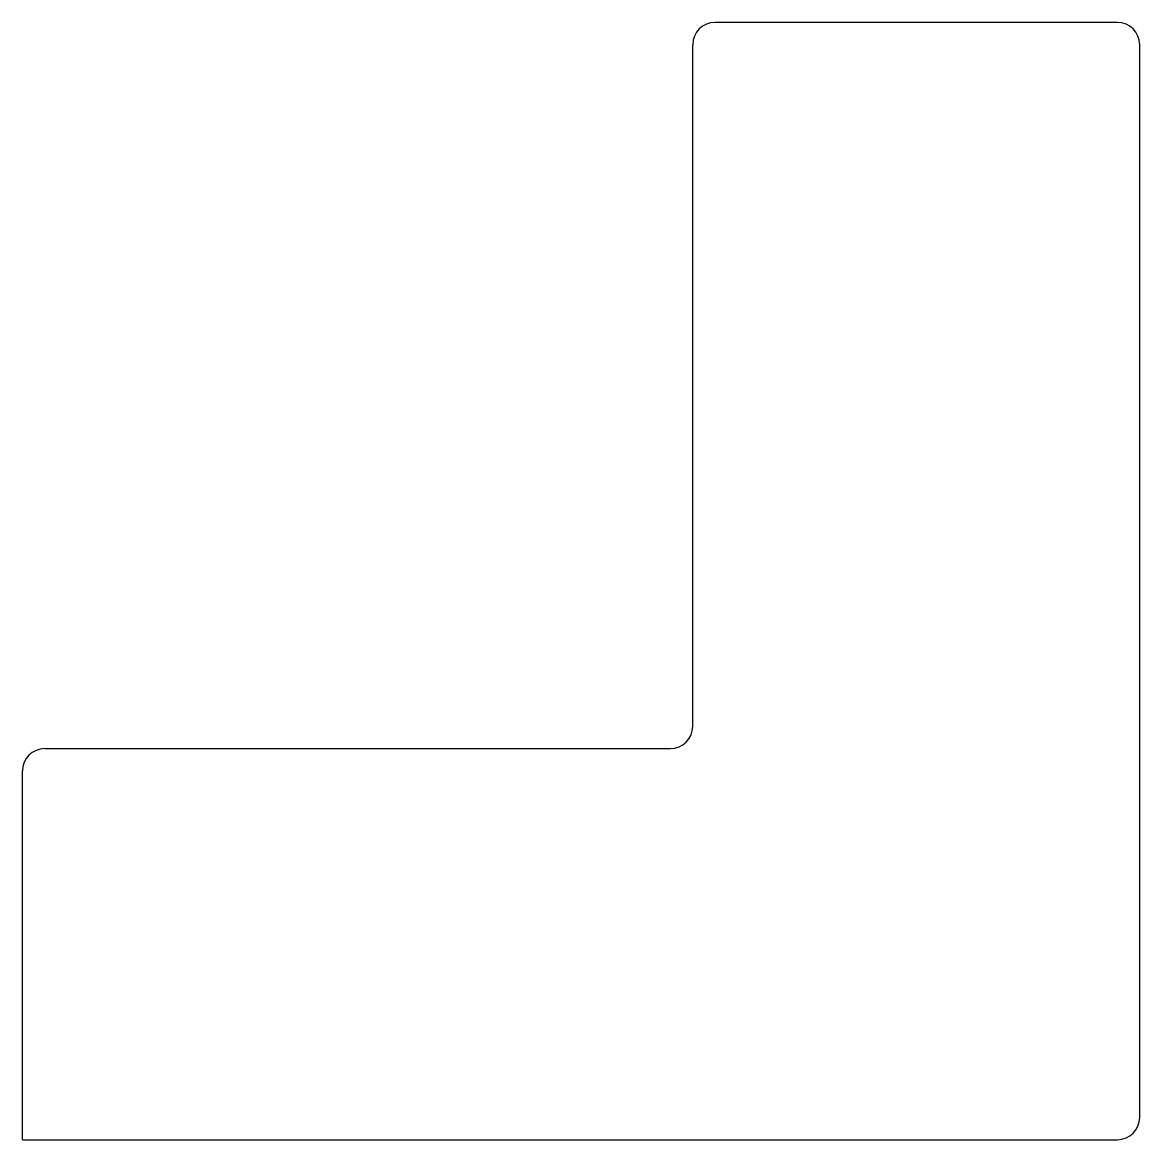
# Model space of a CAD drawing. Header units: millimetres. Extents: x 0 to 100, y 1 to 101.
import ezdxf

# ---------------------------------------------------------------- set-up
doc = ezdxf.new("R2010")
doc.units = ezdxf.units.MM

msp = doc.modelspace()

# ---------------------------------------------------------------- linework, layer by layer
for p, q in [((97.88, 100.65), (61.88, 100.65)), ((59.88, 37.65), (59.88, 98.65)), ((99.88, 2.65), (99.88, 98.65)), ((1.88, 35.65), (57.88, 35.65)), ((-0.12, 0.65), (-0.12, 33.65)), ((-0.12, 0.65), (97.88, 0.65))]:
    msp.add_line(p, q)
for centre, start, end in [((61.88, 98.65), 90, 180), ((97.88, 98.65), 0, 90), ((57.88, 37.65), 270, 0), ((1.88, 33.65), 90, 180), ((97.88, 2.65), 270, 0)]:
    msp.add_arc(centre, 2, start, end)

doc.saveas('drawing.dxf')
